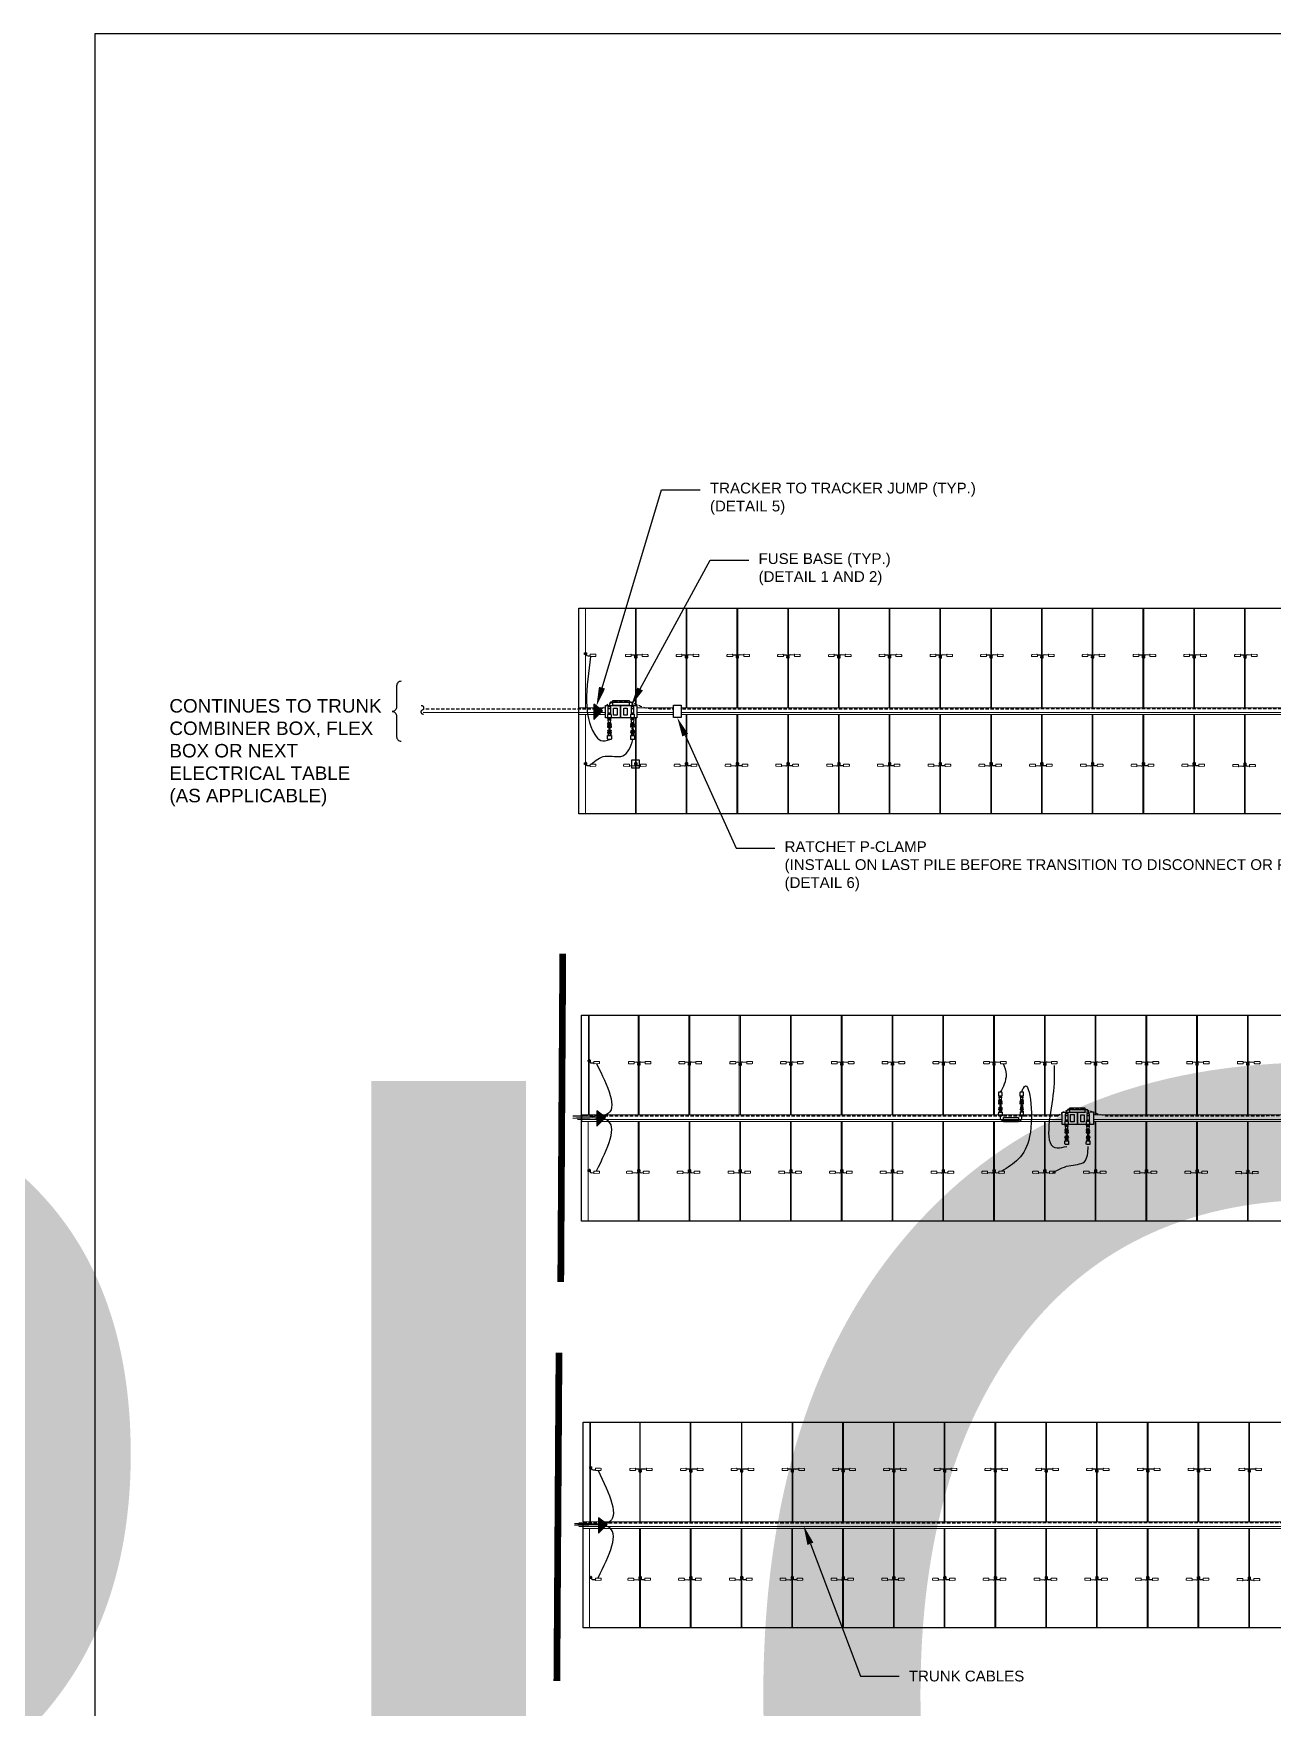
# Model space of a CAD drawing. Header units: feet. Extents: x -354 to 55127, y -297 to 4121.
# Drawn here: x 4.6 to 96.6, y 70.6 to 194.9 of the extents above; entities that cross this region are included whole.
import ezdxf
from ezdxf import colors
from ezdxf.entities.mleader import LeaderData, LeaderLine
from ezdxf.enums import TextEntityAlignment as Align
from ezdxf.math import Vec2, Vec3

# ---------------------------------------------------------------- set-up
doc = ezdxf.new("R2018")
doc.units = ezdxf.units.FT
doc.header["$MEASUREMENT"] = 0
doc.set_wipeout_variables(frame=1)
for name, pattern in [('ACAD-x100644055pbs01-civil$0${ Chain Double-Dash }', [0]), ('HIDDEN', [0.375, 0.25, -0.125]), ('PHANTOM', [2.5, 1.25, -0.25, 0.25, -0.25, 0.25, -0.25])]:
    doc.linetypes.add(name, pattern=pattern)
for name, color, linetype in [('@2x40.5 Tracker LR5', 5, 'Continuous'), ('E-CABL-HARN', 6, 'HIDDEN'), ('E-CABL-HARN-NEG', 3, 'Continuous'), ('E-EQPM-HRDW', 16, 'Continuous'), ('E-HARN-COMP', 8, 'Continuous'), ('E-TRNK-CABL-NEG', 6, 'HIDDEN'), ('E-TRUNK-CABLE-POS', 6, 'HIDDEN'), ('G-ANNO-TEXT', 1, 'Continuous'), ('G-MATC-LINE', 6, 'PHANTOM'), ('G-TEXT', 7, 'Continuous'), ('PDF_Ediciones', 1, 'Continuous'), ('XREF', 7, 'Continuous')]:
    doc.layers.add(name, color=color, linetype=linetype)
doc.layers.add('E-MODULE', color=253, linetype='Continuous', lineweight=0)
doc.layers.add('E-TRACER-EQMPT', color=252, linetype='Continuous', lineweight=0)
doc.styles.add('NEI-A', font='arial.ttf')
doc.styles.get("Standard").update_dxf_attribs({"font": 'arial.ttf'})

# ---------------------------------------------------------------- blocks, each defined once
blk = doc.blocks.new('CLIP')
blk.add_lwpolyline([(-0.09, 0.1), (0.05, 0.1), (0.05, -0.02), (-0.09, -0.02)], close=True)
at = {"layer": 'PDF_Ediciones', "lineweight": 0}
for points in [[(-0.9, -0.15, -0.414213), (-0.93, -0.12), (-0.93, -0.04, -0.414213), (-0.89, 0), (-0.53, 0, -0.414213), (-0.5, -0.04), (-0.5, -0.12, -0.414213), (-0.53, -0.17), (-0.9, -0.15)], [(0.71, -0.15, 0.414213), (0.75, -0.12), (0.75, -0.04, 0.414213), (0.72, 0), (0.35, 0, 0.414213), (0.32, -0.04), (0.32, -0.12, 0.414213), (0.35, -0.17), (0.71, -0.15)]]:
    blk.add_lwpolyline(points, format="xyb", dxfattribs=at)
at = {"layer": 'XREF', "flags": 128}
blk.add_lwpolyline([(-0.51, -0.1), (-0.18, -0.12, 0.486695), (-0.07, -0.03), (-0.07, 0.11, -0.78238), (0.02, 0.12), (0.02, -0.03, 0.37874), (0.16, -0.11), (0.33, -0.1)], format="xyb", dxfattribs=at)
blk = doc.blocks.new('Injected piece wire support')
h = blk.add_hatch(color=256)
h.dxf.hatch_style = 1
h.paths.add_polyline_path([(0, 0.57), (0, -0.57), (0.64, 0.07)])
at = {"layer": 'E-EQPM-HRDW', "flags": 128}
blk.add_lwpolyline([(0.64, 0.07), (0, 0.57), (0, -0.57)], close=True, dxfattribs=at)
blk = doc.blocks.new('end break')
at = {"color": 0}
for centre, major_axis in [((0.016, 0.06), (-0.0162, -0.0604)), ((-0.016, -0.06), (0.0162, 0.0604))]:
    blk.add_ellipse(centre, major_axis=major_axis, ratio=0.75, start_param=3.141593, end_param=6.283185, dxfattribs=at)
blk = doc.blocks.new('A$C2C7A52CE')
at = {"layer": 'E-HARN-COMP'}
for p, q in [((-0.496, 0.086, 0.079), (-0.494, 0.085, 0.079)), ((-0.496, -0.086, 0.079), (-0.494, -0.085, 0.079))]:
    blk.add_line(p, q, dxfattribs=at)
for points, elevation in [([(-0.634, -0.1), (-0.636, -0.098), (-0.636, 0.098), (-0.634, 0.1), (-0.576, 0.1), (-0.573, 0.097), (-0.573, -0.097), (-0.576, -0.1), (-0.634, -0.1)], -0.033), ([(-0.634, 0.031), (-0.629, 0.031), (-0.629, 0.022), (-0.598, 0.022)], 0.079), ([(-0.573, 0.062), (-0.571, 0.06), (-0.515, 0.06), (-0.512, 0.062)], 0.015), ([(-0.509, -0.1), (-0.512, -0.097), (-0.512, 0.097), (-0.509, 0.1), (-0.496, 0.1), (-0.496, -0.1), (-0.509, -0.1)], -0.033), ([(-0.493, 0.097), (-0.493, 0.093), (-0.491, 0.089), (-0.389, 0.062), (-0.284, 0.075), (-0.281, 0.078), (-0.27, 0.078), (-0.27, -0.078), (-0.281, -0.078), (-0.284, -0.075), (-0.389, -0.062), (-0.491, -0.089), (-0.493, -0.097), (-0.493, 0.097)], -0.033), ([(-0.27, -0.078), (-0.267, -0.075), (-0.267, 0.075), (-0.27, 0.078)], -0.033), ([(-0.267, 0.069), (-0.263, 0.065), (-0.246, 0.065), (-0.246, 0.072), (-0.237, 0.072), (-0.237, 0.065), (-0.222, 0.065), (-0.218, 0.072), (-0.216, 0.072), (-0.212, 0.065), (-0.209, 0.065), (-0.204, 0.072), (-0.203, 0.072)], 0.079), ([(-0.003, -0.087), (-0.006, -0.091), (-0.033, -0.1), (-0.141, -0.1), (-0.198, -0.098), (-0.203, -0.095), (-0.203, 0.094), (-0.198, 0.098), (-0.141, 0.1), (-0.034, 0.1), (-0.006, 0.09), (-0.003, 0.087), (0, 0.059), (0, 0.002), (-0.002, -0.07), (-0.003, -0.087)], -0.024), ([(-0.634, -0.031), (-0.629, -0.031), (-0.629, -0.022), (-0.598, -0.022)], 0.079), ([(-0.573, -0.063), (-0.571, -0.06), (-0.515, -0.06), (-0.512, -0.063)], 0.015), ([(-0.267, -0.069), (-0.263, -0.065), (-0.246, -0.065), (-0.246, -0.072), (-0.237, -0.072), (-0.237, -0.065), (-0.229, -0.065), (-0.225, -0.073), (-0.223, -0.073), (-0.218, -0.065), (-0.215, -0.065), (-0.211, -0.073), (-0.209, -0.073), (-0.205, -0.065), (-0.203, -0.065)], -0.039)]:
    blk.add_lwpolyline(points, dxfattribs=dict(at, elevation=elevation))
for points in [[(-0.59, 0.018), (-0.426, 0.018)], [(-0.426, 0.018), (-0.426, -0.018)], [(-0.59, -0.018), (-0.426, -0.018)]]:
    blk.add_lwpolyline(points, dxfattribs=at)
blk = doc.blocks.new('A$C084F4888')
at = {"layer": 'E-HARN-COMP'}
for p, q in [((0.523, 0.021, 0.006), (0.415, 0.021, 0.006)), ((0.54, 0.017, 0.006), (0.568, 0.017, 0.006)), ((0.523, -0.021, 0.006), (0.415, -0.021, 0.006)), ((0.54, -0.017, 0.006), (0.568, -0.017, 0.006))]:
    blk.add_line(p, q, dxfattribs=at)
for points, elevation in [([(0.196, -0.096), (0.2, -0.092), (0.2, 0.092), (0.196, 0.097), (0.034, 0.098), (0.006, 0.089), (0.003, 0.086), (0.001, 0.071), (0, 0.031), (0, -0.01), (0.001, -0.072), (0.003, -0.086), (0.033, -0.098), (0.196, -0.096)], -0.011), ([(0.2, 0.068), (0.202, 0.064), (0.203, 0.062), (0.203, 0.056), (0.204, 0.056), (0.205, 0.062), (0.205, 0.064), (0.209, 0.072), (0.212, 0.072), (0.216, 0.064), (0.217, 0.056), (0.22, 0.056)], 0.053), ([(0.275, 0.077), (0.275, -0.077), (0.277, -0.074), (0.277, -0.063), (0.282, -0.059), (0.294, -0.059), (0.314, -0.052), (0.322, -0.052), (0.326, -0.054), (0.351, -0.097), (0.353, -0.098), (0.353, 0.098), (0.35, 0.096), (0.326, 0.054), (0.322, 0.052), (0.314, 0.052), (0.294, 0.059), (0.282, 0.059), (0.277, 0.063), (0.277, 0.074), (0.275, 0.077)], 0), ([(0.353, 0.086), (0.366, 0.086)], 0.004), ([(0.466, 0.063), (0.466, 0.065), (0.457, 0.073), (0.45, 0.076), (0.431, 0.076), (0.433, 0.07), (0.373, 0.07), (0.369, 0.075), (0.369, 0.096), (0.366, 0.098), (0.366, -0.098), (0.369, -0.096), (0.369, -0.075), (0.373, -0.07), (0.433, -0.07), (0.431, -0.076), (0.45, -0.076), (0.457, -0.073), (0.466, -0.065), (0.466, -0.063), (0.464, -0.062), (0.373, -0.059), (0.369, -0.055), (0.369, -0.044), (0.371, -0.042), (0.371, 0.042), (0.369, 0.044), (0.369, 0.055), (0.373, 0.059)], 0.027), ([(0.373, 0.059), (0.464, 0.062), (0.466, 0.063)], 0.027), ([(0.2, -0.067), (0.203, -0.072), (0.205, -0.072), (0.209, -0.064), (0.212, -0.064), (0.216, -0.072), (0.218, -0.072), (0.223, -0.064), (0.223, -0.062)], 0.006), ([(0.353, -0.086), (0.366, -0.086)], 0.004)]:
    blk.add_lwpolyline(points, dxfattribs=dict(at, elevation=elevation))
for points in [[(0.266, 0.077), (0.264, 0.074), (0.264, 0.067), (0.259, 0.062), (0.252, 0.062), (0.252, 0.064), (0.227, 0.064), (0.227, 0.062), (0.226, 0.062), (0.222, 0.062), (0.22, 0.06), (0.22, 0.05), (0.221, 0.047), (0.223, 0.045), (0.226, 0.044), (0.26, 0.044), (0.263, 0.045), (0.264, 0.048), (0.264, 0.067)], [(0.371, 0.037), (0.38, 0.037)], [(0.38, -0.042), (0.38, 0.042), (0.381, 0.041), (0.381, -0.041), (0.38, -0.042)], [(0.382, 0.035), (0.385, 0.034), (0.385, -0.034), (0.382, -0.035), (0.382, 0.035), (0.381, 0.039)], [(0.385, 0.029), (0.392, 0.029)], [(0.397, 0.039), (0.396, 0.035), (0.392, 0.034), (0.392, -0.034), (0.396, -0.035), (0.396, 0.035)], [(0.398, 0.042), (0.397, 0.041), (0.397, -0.041), (0.398, -0.042), (0.398, 0.042)], [(0.398, 0.037), (0.403, 0.037)], [(0.403, 0.042), (0.406, 0.041), (0.41, 0.038), (0.41, 0.034), (0.414, 0.032), (0.573, 0.032), (0.574, 0.031), (0.575, 0.024), (0.575, -0.024), (0.575, -0.03), (0.573, -0.032), (0.414, -0.032), (0.41, -0.038), (0.406, -0.041), (0.405, -0.042), (0.403, -0.042), (0.403, 0.042)], [(0.537, 0.024), (0.538, 0.022), (0.538, -0.022), (0.537, -0.024), (0.537, 0.024)], [(0.575, 0.024), (0.57, 0.019), (0.57, -0.019), (0.575, -0.024)], [(0.266, -0.077), (0.264, -0.074), (0.264, -0.067), (0.259, -0.062), (0.252, -0.062), (0.252, -0.064), (0.227, -0.064), (0.227, -0.062), (0.226, -0.062), (0.222, -0.062), (0.22, -0.06), (0.22, -0.05), (0.221, -0.047), (0.223, -0.045), (0.226, -0.044), (0.26, -0.044), (0.263, -0.045), (0.264, -0.048), (0.264, -0.067)], [(0.371, -0.037), (0.38, -0.037)], [(0.381, -0.039), (0.382, -0.035)], [(0.385, -0.029), (0.392, -0.029)], [(0.396, -0.035), (0.397, -0.039)], [(0.398, -0.037), (0.403, -0.037)]]:
    blk.add_lwpolyline(points, dxfattribs=at)
at = {"layer": 'E-HARN-COMP', "elevation": 0.063}
blk.add_lwpolyline([(0.351, 0.024), (0.299, 0.024), (0.299, -0.024), (0.351, -0.024)], close=True, dxfattribs=at)
at = {"layer": 'E-HARN-COMP'}
blk.add_circle((0.318, 0, 0.052), 0.0136, dxfattribs=at)
blk = doc.blocks.new('drop')
at = {"layer": 'E-HARN-COMP'}
blk.add_line((-0.9, 0.35), (0.9, 0.35), dxfattribs=at)
for points in [[(-0.9, 0.41, 0.38464), (-1.28, 0.11), (-1.28, -0.18)], [(0.89, 0.41, -0.38464), (1.27, 0.11), (1.27, -0.18)]]:
    blk.add_lwpolyline(points, format="xyb", dxfattribs=at)
blk.add_lwpolyline([(-0.9, 0.54), (0.9, 0.54), (0.9, 0), (-0.9, 0)], close=True, dxfattribs=at)
blk = doc.blocks.new('Fuse Base')
blk.add_wipeout([(-1.12, 0.46), (1.21, 0.47), (1.21, -0.46), (-1.12, -0.46)])
at = {"layer": 'E-HARN-COMP'}
for points in [[(-1.12, 0.46), (0, 0.46), (0, -0.46), (-1.12, -0.46)], [(-0.52, 0.27), (-0.23, 0.27), (-0.23, -0.27), (-0.52, -0.27)], [(0, 0.46), (1.21, 0.47), (1.21, -0.46), (0, -0.46)], [(0.25, 0.26), (0.51, 0.26), (0.51, -0.26), (0.25, -0.26)]]:
    blk.add_lwpolyline(points, close=True, dxfattribs=at)
blk = doc.blocks.new('E-100-18')
for points in [[(-0.0625, -0.15625), (0.0625, -0.15625), (0.0625, 0.15625), (-0.0625, 0.15625), (-0.0625, -0.15625)], [(-0.0625, 0.09375), (0.0625, 0.09375)], [(-0.0625, -0.09375), (0.0625, -0.09375)]]:
    blk.add_lwpolyline(points)
blk = doc.blocks.new('RACHET CLAMP')
blk.add_wipeout([(-0.29, 0.92), (0.29, 0.92), (0.29, 0), (-0.29, 0)])
at = {"layer": 'E-HARN-COMP'}
blk.add_lwpolyline([(-0.29, 0.92), (0.29, 0.92), (0.29, 0), (-0.29, 0)], close=True, dxfattribs=at)
blk = doc.blocks.new('sub-title')
at = {"color": 153, "lineweight": 30, "flags": 106}
blk.add_attdef('SUB_TITLE', text='', height=0.1875, dxfattribs=at).set_placement((0, 0.1875), align=Align.MIDDLE_CENTER)
blk = doc.blocks.new('*U45')
at = {"layer": 'Defpoints'}
blk.add_lwpolyline([(0, 23.011), (32.409, 23.011), (32.409, 0), (0, 0)], close=True, dxfattribs=at)

msp = doc.modelspace()

# ---------------------------------------------------------------- linework, layer by layer
for points in [[(45.5, 148.92), (45.64, 148.92), (45.64, 148.8), (45.5, 148.8)], [(45.5, 148.92), (45.64, 148.92), (45.64, 148.8), (45.5, 148.8)], [(45.5, 140.76), (45.64, 140.76), (45.64, 140.64), (45.5, 140.64)], [(45.5, 140.76), (45.64, 140.76), (45.64, 140.64), (45.5, 140.64)], [(45.77, 118.68), (45.91, 118.68), (45.91, 118.56), (45.77, 118.56)], [(45.77, 118.68), (45.91, 118.68), (45.91, 118.56), (45.77, 118.56)], [(45.77, 110.52), (45.91, 110.52), (45.91, 110.4), (45.77, 110.4)], [(45.77, 110.52), (45.91, 110.52), (45.91, 110.4), (45.77, 110.4)], [(45.89, 88.45), (46.02, 88.45), (46.02, 88.33), (45.89, 88.33)], [(45.89, 88.45), (46.02, 88.45), (46.02, 88.33), (45.89, 88.33)], [(45.89, 80.29), (46.02, 80.29), (46.02, 80.17), (45.89, 80.17)], [(45.89, 80.29), (46.02, 80.29), (46.02, 80.17), (45.89, 80.17)]]:
    msp.add_lwpolyline(points, close=True)
at = {"layer": '@2x40.5 Tracker LR5'}
for points in [[(217.29, 152.26), (217.29, 136.96), (45.06, 136.96), (45.06, 152.26)], [(217.5, 122.02), (217.5, 106.72), (45.27, 106.72), (45.27, 122.02)], [(217.62, 91.78), (217.62, 76.49), (45.39, 76.49), (45.39, 91.78)]]:
    msp.add_lwpolyline(points, close=True, dxfattribs=at)
at = {"layer": 'E-CABL-HARN-NEG'}
for points in [[(45.95, 148.65), (45.65, 145.29, 0.07), (46.26, 142.87, 0.11), (46.71, 142.41, 0.15), (47.37, 142.5, -0.04)], [(46.39, 118.42), (47.12, 114.63), (45.7, 114.5), (44.63, 114.52)], [(46.39, 110.44), (47.12, 114.24), (45.7, 114.37), (44.63, 114.35)], [(46.51, 88.19), (47.22, 84.31), (45.8, 84.22), (44.74, 84.22)], [(46.51, 80.21), (47.24, 84.01), (45.82, 84.14), (44.75, 84.11)]]:
    msp.add_spline(points, degree=3, dxfattribs=at)
for points, end_tangent in [([(45.99, 140.66), (47.03, 141.25, 0.11), (48.33, 141.27, 0.11), (49.09, 142.49, -0.09)], (0.009936, 0.999951)), ([(76.59, 118.42), (76.8, 117.61), (76.66, 116.9, 0.01), (76.37, 116.3, -0.04)], (0.55098, -0.834518)), ([(80.37, 118.27), (80.28, 116.04, -0.01), (80.6, 112.15, -0.03), (81.3, 112.27, -0.04)], (0.15531, 0.987866)), ([(77.96, 116.3, -0.01), (78.08, 116.6, 0.05), (78.55, 113, 0.06), (76.46, 110.42)], (-0.057691, -0.998335)), ([(80.24, 110.28), (81.46, 110.83, -0.03), (82.61, 111.13, -0.07), (82.9, 112.27, -0.08)], (-0.031277, 0.999511))]:
    msp.add_spline(points, degree=3, dxfattribs=dict(at, end_tangent=end_tangent))
at = {"layer": 'E-MODULE'}
for points in [[(45.56, 152.26), (45.56, 144.85), (49.27, 144.85), (49.27, 152.26), (45.56, 152.26)], [(45.57, 152.26), (45.57, 144.85), (64.35, 144.85), (64.35, 152.26), (45.57, 152.26)], [(49.33, 152.26), (49.33, 144.85), (53.04, 144.85), (53.04, 152.26), (49.33, 152.26)], [(53.1, 152.26), (53.1, 144.85), (56.81, 144.85), (56.81, 152.26), (53.1, 152.26)], [(56.87, 152.26), (56.87, 144.85), (60.58, 144.85), (60.58, 152.26), (56.87, 152.26)], [(60.64, 152.26), (60.64, 144.85), (64.35, 144.85), (64.35, 152.26), (60.64, 152.26)], [(64.41, 152.26), (64.41, 144.85), (68.12, 144.85), (68.12, 152.26), (64.41, 152.26)], [(68.17, 152.26), (68.17, 144.85), (71.89, 144.85), (71.89, 152.26), (68.17, 152.26)], [(71.94, 152.26), (71.94, 144.85), (75.66, 144.85), (75.66, 152.26), (71.94, 152.26)], [(75.71, 152.26), (75.71, 144.85), (79.42, 144.85), (79.42, 152.26), (75.71, 152.26)], [(79.48, 152.26), (79.48, 144.85), (83.19, 144.85), (83.19, 152.26), (79.48, 152.26)], [(83.25, 152.26), (83.25, 144.85), (86.96, 144.85), (86.96, 152.26), (83.25, 152.26)], [(87.02, 152.26), (87.02, 144.85), (90.73, 144.85), (90.73, 152.26), (87.02, 152.26)], [(90.79, 152.26), (90.79, 144.85), (94.5, 144.85), (94.5, 152.26), (90.79, 152.26)], [(94.56, 152.26), (94.56, 144.85), (98.27, 144.85), (98.27, 152.26), (94.56, 152.26)], [(45.56, 144.36), (45.56, 136.96), (49.27, 136.96), (49.27, 144.36), (45.56, 144.36)], [(49.33, 144.36), (49.33, 136.96), (53.04, 136.96), (53.04, 144.36), (49.33, 144.36)], [(53.1, 144.36), (53.1, 136.96), (56.81, 136.96), (56.81, 144.36), (53.1, 144.36)], [(56.87, 144.36), (56.87, 136.96), (60.58, 136.96), (60.58, 144.36), (56.87, 144.36)], [(60.64, 144.36), (60.64, 136.96), (64.35, 136.96), (64.35, 144.36), (60.64, 144.36)], [(64.41, 144.36), (64.41, 136.96), (68.12, 136.96), (68.12, 144.36), (64.41, 144.36)], [(68.17, 144.36), (68.17, 136.96), (71.89, 136.96), (71.89, 144.36), (68.17, 144.36)], [(71.94, 144.36), (71.94, 136.96), (75.66, 136.96), (75.66, 144.36), (71.94, 144.36)], [(75.71, 144.36), (75.71, 136.96), (79.42, 136.96), (79.42, 144.36), (75.71, 144.36)], [(79.48, 144.36), (79.48, 136.96), (83.19, 136.96), (83.19, 144.36), (79.48, 144.36)], [(83.25, 144.36), (83.25, 136.96), (86.96, 136.96), (86.96, 144.36), (83.25, 144.36)], [(87.02, 144.36), (87.02, 136.96), (90.73, 136.96), (90.73, 144.36), (87.02, 144.36)], [(90.79, 144.36), (90.79, 136.96), (94.5, 136.96), (94.5, 144.36), (90.79, 144.36)], [(94.56, 144.36), (94.56, 136.96), (98.27, 136.96), (98.27, 144.36), (94.56, 144.36)], [(45.79, 122.02), (45.79, 114.61), (64.56, 114.61), (64.56, 122.02), (45.79, 122.02)], [(45.83, 122.02), (45.83, 114.61), (49.48, 114.61), (49.48, 122.02), (45.83, 122.02)], [(49.55, 122.02), (49.55, 114.61), (53.25, 114.61), (53.25, 122.02), (49.54, 122.02)], [(53.31, 122.02), (53.31, 114.61), (56.98, 114.61), (56.98, 122.02), (53.31, 122.02)], [(57.08, 122.02), (57.08, 114.61), (60.79, 114.61), (60.79, 122.02), (57.08, 122.02)], [(60.85, 122.02), (60.85, 114.61), (64.56, 114.61), (64.56, 122.02), (60.85, 122.02)], [(64.62, 122.02), (64.62, 114.61), (68.33, 114.61), (68.33, 122.02), (64.62, 122.02)], [(68.39, 122.02), (68.39, 114.61), (72.1, 114.61), (72.1, 122.02), (68.39, 122.02)], [(72.16, 122.02), (72.16, 114.61), (75.87, 114.61), (75.87, 122.02), (72.16, 122.02)], [(75.93, 122.02), (75.93, 114.61), (79.64, 114.61), (79.64, 122.02), (75.93, 122.02)], [(79.7, 122.02), (79.7, 114.61), (83.41, 114.61), (83.41, 122.02), (79.7, 122.02)], [(83.47, 122.02), (83.47, 114.61), (87.18, 114.61), (87.18, 122.02), (83.47, 122.02)], [(87.24, 122.02), (87.24, 114.61), (90.95, 114.61), (90.95, 122.02), (87.24, 122.02)], [(91.01, 122.02), (91.01, 114.61), (94.72, 114.61), (94.72, 122.02), (91.01, 122.02)], [(94.78, 122.02), (94.78, 114.61), (98.49, 114.61), (98.49, 122.02), (94.78, 122.02)], [(45.77, 114.12), (45.77, 106.72), (49.49, 106.72), (49.49, 114.12), (45.77, 114.12)], [(49.54, 114.12), (49.54, 106.72), (53.26, 106.72), (53.26, 114.12), (49.54, 114.12)], [(53.31, 114.12), (53.31, 106.72), (57.02, 106.72), (57.02, 114.12), (53.31, 114.12)], [(57.08, 114.12), (57.08, 106.72), (60.79, 106.72), (60.79, 114.12), (57.08, 114.12)], [(60.85, 114.12), (60.85, 106.72), (64.56, 106.72), (64.56, 114.12), (60.85, 114.12)], [(64.62, 114.12), (64.62, 106.72), (68.33, 106.72), (68.33, 114.12), (64.62, 114.12)], [(68.39, 114.12), (68.39, 106.72), (72.1, 106.72), (72.1, 114.12), (68.39, 114.12)], [(72.16, 114.12), (72.16, 106.72), (75.87, 106.72), (75.87, 114.12), (72.16, 114.12)], [(75.93, 114.12), (75.93, 106.72), (79.64, 106.72), (79.64, 114.12), (75.93, 114.12)], [(79.7, 114.12), (79.7, 106.72), (83.41, 106.72), (83.41, 114.12), (79.7, 114.12)], [(83.47, 114.12), (83.47, 106.72), (87.18, 106.72), (87.18, 114.12), (83.47, 114.12)], [(87.24, 114.12), (87.24, 106.72), (90.95, 106.72), (90.95, 114.12), (87.24, 114.12)], [(91.01, 114.12), (91.01, 106.72), (94.72, 106.72), (94.72, 114.12), (91.01, 114.12)], [(94.78, 114.12), (94.78, 106.72), (98.49, 106.72), (98.49, 114.12), (94.78, 114.12)], [(45.88, 91.78), (45.88, 84.38), (64.66, 84.38), (64.66, 91.78), (45.88, 91.78)], [(45.93, 91.78), (45.93, 84.38), (49.59, 84.37), (49.59, 91.77), (45.93, 91.78)], [(49.63, 91.78), (49.63, 84.38), (53.35, 84.38), (53.35, 91.78), (49.7, 91.78)], [(53.39, 91.78), (53.39, 84.38), (57.15, 84.38), (57.15, 91.78), (53.47, 91.78)], [(57.18, 91.77), (57.18, 84.37), (60.91, 84.38), (60.91, 91.78), (57.2, 91.78)], [(60.97, 91.78), (60.97, 84.38), (64.68, 84.38), (64.68, 91.78), (60.97, 91.78)], [(64.72, 91.78), (64.72, 84.38), (68.43, 84.38), (68.43, 91.78), (64.72, 91.78)], [(68.49, 91.78), (68.49, 84.38), (72.2, 84.38), (72.2, 91.78), (68.49, 91.78)], [(72.26, 91.78), (72.26, 84.38), (75.97, 84.38), (75.97, 91.78), (72.26, 91.78)], [(76.03, 91.78), (76.03, 84.38), (79.74, 84.38), (79.74, 91.78), (76.03, 91.78)], [(79.8, 91.78), (79.8, 84.38), (83.51, 84.38), (83.51, 91.78), (79.8, 91.78)], [(83.57, 91.78), (83.57, 84.38), (87.28, 84.38), (87.28, 91.78), (83.57, 91.78)], [(87.34, 91.78), (87.34, 84.38), (91.05, 84.38), (91.05, 91.78), (87.34, 91.78)], [(91.11, 91.78), (91.11, 84.38), (94.82, 84.38), (94.82, 91.78), (91.11, 91.78)], [(94.88, 91.78), (94.88, 84.38), (98.59, 84.38), (98.59, 91.78), (94.88, 91.78)], [(45.87, 83.89), (45.87, 76.49), (49.58, 76.49), (49.58, 83.89), (45.87, 83.89)], [(49.64, 83.89), (49.64, 76.49), (53.35, 76.49), (53.35, 83.89), (49.64, 83.89)], [(53.41, 83.89), (53.41, 76.49), (57.12, 76.49), (57.12, 83.89), (53.41, 83.89)], [(57.18, 83.89), (57.18, 76.49), (60.89, 76.49), (60.89, 83.89), (57.18, 83.89)], [(60.95, 83.89), (60.95, 76.49), (64.66, 76.49), (64.66, 83.89), (60.95, 83.89)], [(64.72, 83.89), (64.72, 76.49), (68.43, 76.49), (68.43, 83.89), (64.72, 83.89)], [(68.49, 83.89), (68.49, 76.49), (72.2, 76.49), (72.2, 83.89), (68.49, 83.89)], [(72.26, 83.89), (72.26, 76.49), (75.97, 76.49), (75.97, 83.89), (72.26, 83.89)], [(76.03, 83.89), (76.03, 76.49), (79.74, 76.49), (79.74, 83.89), (76.03, 83.89)], [(79.8, 83.89), (79.8, 76.49), (83.51, 76.49), (83.51, 83.89), (79.8, 83.89)], [(83.57, 83.89), (83.57, 76.49), (87.28, 76.49), (87.28, 83.89), (83.57, 83.89)], [(87.34, 83.89), (87.34, 76.49), (91.05, 76.49), (91.05, 83.89), (87.34, 83.89)], [(91.11, 83.89), (91.11, 76.49), (94.82, 76.49), (94.82, 83.89), (91.11, 83.89)], [(94.88, 83.89), (94.88, 76.49), (98.59, 76.49), (98.59, 83.89), (94.88, 83.89)]]:
    msp.add_lwpolyline(points, dxfattribs=at)
at = {"layer": 'E-TRACER-EQMPT'}
for points in [[(217.29, 144.85), (45.08, 144.85), (45.08, 144.36), (217.29, 144.36)], [(133.51, 114.61), (45.29, 114.61), (45.29, 114.12), (133.51, 114.12)], [(132.49, 84.38), (45.39, 84.38), (45.39, 83.89), (132.49, 83.89)]]:
    msp.add_lwpolyline(points, dxfattribs=at)
at = {"layer": 'E-TRNK-CABL-NEG', "linetype": 'ACAD-x100644055pbs01-civil$0${ Chain Double-Dash }'}
for p, q in [((217.29, 144.42), (33.52, 144.5, -0.1)), ((217.52, 114.18), (44.98, 114.26, -0.1)), ((217.61, 83.95), (45.08, 84.03, -0.1))]:
    msp.add_line(p, q, dxfattribs=at)
at = {"layer": 'E-TRUNK-CABLE-POS'}
for p, q in [((46.72, 144.75, -0.09), (33.52, 144.75, -0.1)), ((149.76, 144.78, -0.04), (51.31, 144.75, -0.09)), ((80.61, 114.52, -0.08), (44.98, 114.51, -0.1)), ((180.36, 114.55, -0.02), (85.1, 114.52, -0.08)), ((110.91, 84.3, -0.06), (45.08, 84.28, -0.1))]:
    msp.add_line(p, q, dxfattribs=at)
at = {"layer": 'G-MATC-LINE', "const_width": 0.5}
for points in [[(43.73, 102.19), (43.88, 126.58)], [(43.44, 72.55), (43.6, 96.94)]]:
    msp.add_lwpolyline(points, dxfattribs=at)
at = {"layer": 'G-TEXT', "elevation": 0.09, "flags": 128}
msp.add_lwpolyline([(31.88, 146.82), (31.88, 146.82, 0.414214), (31.54, 146.48), (31.54, 144.91, -0.414214), (31.2, 144.57), (31.2, 144.57), (31.2, 144.57, -0.414214), (31.54, 144.23), (31.54, 142.7, 0.414214), (31.88, 142.36), (31.88, 142.36)], format="xyb", dxfattribs=at)
at = {"layer": 'PDF_Ediciones', "lineweight": 0}
for points in [[(46.3, 148.67, 0.414213), (46.34, 148.7), (46.34, 148.78, 0.414213), (46.31, 148.82), (45.95, 148.82, 0.414213), (45.91, 148.78), (45.91, 148.7, 0.414213), (45.95, 148.65), (46.3, 148.67)], [(46.3, 148.67, 0.414213), (46.34, 148.7), (46.34, 148.78, 0.414213), (46.31, 148.82), (45.95, 148.82, 0.414213), (45.91, 148.78), (45.91, 148.7, 0.414213), (45.95, 148.65), (46.3, 148.67)], [(46.3, 140.51, 0.414213), (46.34, 140.54), (46.34, 140.62, 0.414213), (46.31, 140.66), (45.95, 140.66, 0.414213), (45.91, 140.62), (45.91, 140.54, 0.414213), (45.95, 140.49), (46.3, 140.51)], [(46.3, 140.51, 0.414213), (46.34, 140.54), (46.34, 140.62, 0.414213), (46.31, 140.66), (45.95, 140.66, 0.414213), (45.91, 140.62), (45.91, 140.54, 0.414213), (45.95, 140.49), (46.3, 140.51)], [(46.57, 118.43, 0.414213), (46.61, 118.46), (46.61, 118.54, 0.414213), (46.57, 118.58), (46.21, 118.58, 0.414213), (46.18, 118.54), (46.18, 118.46, 0.414213), (46.21, 118.41), (46.57, 118.43)], [(46.57, 118.43, 0.414213), (46.61, 118.46), (46.61, 118.54, 0.414213), (46.57, 118.58), (46.21, 118.58, 0.414213), (46.18, 118.54), (46.18, 118.46, 0.414213), (46.21, 118.41), (46.57, 118.43)], [(46.57, 110.27, 0.414213), (46.61, 110.3), (46.61, 110.38, 0.414213), (46.57, 110.42), (46.21, 110.42, 0.414213), (46.18, 110.38), (46.18, 110.3, 0.414213), (46.21, 110.25), (46.57, 110.27)], [(46.57, 110.27, 0.414213), (46.61, 110.3), (46.61, 110.38, 0.414213), (46.57, 110.42), (46.21, 110.42, 0.414213), (46.18, 110.38), (46.18, 110.3, 0.414213), (46.21, 110.25), (46.57, 110.27)], [(46.68, 88.2, 0.414213), (46.73, 88.23), (46.73, 88.31, 0.414213), (46.69, 88.35), (46.33, 88.35, 0.414213), (46.3, 88.31), (46.3, 88.23, 0.414213), (46.33, 88.18), (46.68, 88.2)], [(46.68, 88.2, 0.414213), (46.73, 88.23), (46.73, 88.31, 0.414213), (46.69, 88.35), (46.33, 88.35, 0.414213), (46.3, 88.31), (46.3, 88.23, 0.414213), (46.33, 88.18), (46.68, 88.2)], [(46.68, 80.04, 0.414213), (46.73, 80.07), (46.73, 80.15, 0.414213), (46.69, 80.19), (46.33, 80.19, 0.414213), (46.3, 80.15), (46.3, 80.07, 0.414213), (46.33, 80.02), (46.68, 80.04)], [(46.68, 80.04, 0.414213), (46.73, 80.07), (46.73, 80.15, 0.414213), (46.69, 80.19), (46.33, 80.19, 0.414213), (46.3, 80.15), (46.3, 80.07, 0.414213), (46.33, 80.02), (46.68, 80.04)]]:
    msp.add_lwpolyline(points, format="xyb", dxfattribs=at)
at = {"layer": 'XREF', "flags": 128}
for points in [[(45.57, 148.97, -0.347123), (45.61, 148.94), (45.61, 148.79, 0.37874), (45.76, 148.71), (45.92, 148.72)], [(45.57, 148.97, -0.347123), (45.61, 148.94), (45.61, 148.79, 0.37874), (45.76, 148.71), (45.92, 148.72)], [(45.57, 140.81, -0.347123), (45.61, 140.78), (45.61, 140.63, 0.37874), (45.76, 140.55), (45.91, 140.56)], [(45.57, 140.81, -0.347123), (45.61, 140.78), (45.61, 140.63, 0.37874), (45.76, 140.55), (45.91, 140.56)], [(45.83, 118.73, -0.347123), (45.88, 118.7), (45.88, 118.55, 0.37874), (46.02, 118.47), (46.19, 118.48)], [(45.83, 118.73, -0.347123), (45.88, 118.7), (45.88, 118.55, 0.37874), (46.02, 118.47), (46.19, 118.48)], [(45.83, 110.57, -0.347123), (45.88, 110.54), (45.88, 110.39, 0.37874), (46.02, 110.31), (46.18, 110.32)], [(45.83, 110.57, -0.347123), (45.88, 110.54), (45.88, 110.39, 0.37874), (46.02, 110.31), (46.18, 110.32)], [(45.95, 88.5, -0.347123), (45.99, 88.47), (45.99, 88.32, 0.37874), (46.14, 88.24), (46.31, 88.25)], [(45.95, 88.5, -0.347123), (45.99, 88.47), (45.99, 88.32, 0.37874), (46.14, 88.24), (46.31, 88.25)], [(45.95, 80.34, -0.347123), (45.99, 80.31), (45.99, 80.16, 0.37874), (46.14, 80.08), (46.3, 80.09)], [(45.95, 80.34, -0.347123), (45.99, 80.31), (45.99, 80.16, 0.37874), (46.14, 80.08), (46.3, 80.09)]]:
    msp.add_lwpolyline(points, format="xyb", dxfattribs=at)
at = {"layer": 'XREF'}
msp.add_lwpolyline([(49.02, 140.97), (49.56, 140.97), (49.56, 140.36), (49.02, 140.36)], close=True, dxfattribs=at)

# ---------------------------------------------------------------- block references
at = {"layer": 'E-CABL-HARN', "color": 4, "linetype": 'Continuous', "xscale": -2.742658024916359, "yscale": 2.742658024916359, "zscale": 2.742658024916359}
msp.add_blockref('end break', (33.46, 144.69, 0.09), dxfattribs=at)
at = {"layer": 'E-CABL-HARN-NEG', "xscale": 0.625, "yscale": 0.625, "zscale": 0.625, "rotation": 180}
msp.add_blockref('drop', (77.17, 114.42), dxfattribs=at)
at = {"layer": 'E-HARN-COMP'}
for name, p, xscale, yscale, zscale, rotation in [('A$C084F4888', (47.35, 142.5, -0.03), -1.481035343229667, 1.481035343229667, 1.481035343229667, 270), ('A$C084F4888', (49.07, 142.49, -0.07), -1.481035343229667, 1.481035343229667, 1.481035343229667, 270), ('A$C2C7A52CE', (76.37, 116.3, -0.01), -1.371329021508951, 1.371329021508951, 1.371329021508951, 270), ('A$C2C7A52CE', (77.96, 116.3, -0.01), -1.371329021508951, 1.371329021508951, 1.371329021508951, 270), ('A$C084F4888', (76.38, 114.53), -1.371329021508951, 1.371329021508951, 1.371329021508951, 270), ('A$C084F4888', (77.97, 114.53), 1.371329021508951, 1.371329021508951, 1.371329021508951, 89.99999999999999), ('A$C084F4888', (81.3, 112.41, -0.03), -1.371329021508951, 1.371329021508951, 1.371329021508951, 270), ('A$C084F4888', (82.89, 112.41, -0.07), -1.371329021508951, 1.371329021508951, 1.371329021508951, 270)]:
    msp.add_blockref(name, p, dxfattribs=dict(at, xscale=xscale, yscale=yscale, zscale=zscale, rotation=rotation))
at = {"layer": 'XREF', "rotation": 180}
for p in [(49.28, 148.65), (53.05, 148.65), (56.82, 148.65), (60.58, 148.65), (64.36, 148.65), (68.12, 148.65), (71.9, 148.65), (75.66, 148.65), (79.44, 148.65), (83.2, 148.65), (86.98, 148.65), (90.74, 148.65), (94.52, 148.65), (49.5, 118.41), (53.26, 118.41), (57.04, 118.41), (60.8, 118.41), (64.58, 118.41), (68.34, 118.41), (72.12, 118.41), (75.88, 118.41), (79.66, 118.41), (83.42, 118.41), (87.2, 118.41), (90.96, 118.41), (94.73, 118.41), (49.6, 88.18), (53.37, 88.18), (57.14, 88.18), (60.91, 88.18), (64.68, 88.18), (68.45, 88.18), (72.22, 88.18), (75.98, 88.18), (79.76, 88.18), (83.52, 88.18), (87.3, 88.18), (91.06, 88.18), (94.84, 88.18)]:
    msp.add_blockref('CLIP', p, dxfattribs=at)
at = {"layer": 'XREF'}
for name, p in [('Injected piece wire support', (46.18, 144.55)), ('CLIP', (49.33, 140.66)), ('CLIP', (53.09, 140.66)), ('CLIP', (56.87, 140.66)), ('CLIP', (60.63, 140.66)), ('CLIP', (64.41, 140.66)), ('CLIP', (68.17, 140.66)), ('CLIP', (71.94, 140.66)), ('CLIP', (75.71, 140.66)), ('CLIP', (79.48, 140.66)), ('CLIP', (83.25, 140.66)), ('CLIP', (87.02, 140.66)), ('CLIP', (90.79, 140.66)), ('CLIP', (94.56, 140.63)), ('Injected piece wire support', (46.42, 114.33)), ('CLIP', (49.54, 110.42)), ('CLIP', (53.31, 110.42)), ('CLIP', (57.08, 110.42)), ('CLIP', (60.85, 110.42)), ('CLIP', (64.62, 110.42)), ('CLIP', (68.39, 110.42)), ('CLIP', (72.16, 110.42)), ('CLIP', (75.93, 110.42)), ('CLIP', (79.7, 110.42)), ('CLIP', (83.47, 110.42)), ('CLIP', (87.24, 110.42)), ('CLIP', (91.01, 110.42)), ('CLIP', (94.78, 110.39)), ('Injected piece wire support', (46.53, 84.1)), ('CLIP', (49.65, 80.19)), ('CLIP', (53.41, 80.19)), ('CLIP', (57.19, 80.19)), ('CLIP', (60.95, 80.19)), ('CLIP', (64.73, 80.19)), ('CLIP', (68.49, 80.19)), ('CLIP', (72.27, 80.19)), ('CLIP', (76.03, 80.19)), ('CLIP', (79.81, 80.19)), ('CLIP', (83.57, 80.19)), ('CLIP', (87.34, 80.19)), ('CLIP', (91.11, 80.19)), ('CLIP', (94.88, 80.16))]:
    msp.add_blockref(name, p, dxfattribs=at)

# ---------------------------------------------------------------- texts
at = {"layer": 'G-ANNO-TEXT', "insert": (14.67, 141.51, 0.09), "char_height": 1, "width": 17.856, "attachment_point": 4, "style": 'NEI-A'}
msp.add_mtext('CONTINUES TO TRUNK COMBINER BOX, FLEX BOX OR NEXT ELECTRICAL TABLE \\P(AS APPLICABLE)', dxfattribs=at)

# ---------------------------------------------------------------- leaders
at = {"layer": 'G-ANNO-TEXT'}
ml = msp.add_multileader_mtext('Standard', dxfattribs=at)
ml.set_content('TRACKER TO TRACKER JUMP (TYP.)\\P(DETAIL 5)', color=256, style='NEI-A')
ml.set_leader_properties()
ml.build(insert=Vec2(0, 0))
ml.multileader.update_dxf_attribs({"dogleg_length": 0.36, "arrow_head_size": 1.44, "scale": 8})
ctx = ml.context
ctx.base_point, ctx.scale, ctx.char_height, ctx.arrow_head_size, ctx.landing_gap_size, ctx.plane_origin = Vec3(54.09, 161.05), 8, 0.8, 1.44, 0.72, Vec3(43.51, 145.53)
notes = []
notes.append((ctx, [(0, (1, 1, 0), (51.21, 161.05), (1, 0), 2.88, [(0, [(46.38, 144.96)], 0, [])])]))
ctx.mtext.insert, ctx.mtext.width, ctx.mtext.defined_height, ctx.mtext.flow_direction = Vec3(54.81, 161.57), 21.3912, 4.71, 5
ml = msp.add_multileader_mtext('Standard', dxfattribs=at)
ml.set_content('TRUNK CABLES', color=256, style='NEI-A')
ml.set_leader_properties()
ml.build(insert=Vec2(0, 0))
ml.multileader.update_dxf_attribs({"dogleg_length": 0.36, "arrow_head_size": 1.44, "scale": 8})
ctx = ml.context
ctx.base_point, ctx.scale, ctx.char_height, ctx.arrow_head_size, ctx.landing_gap_size, ctx.plane_origin = Vec3(68.86, 72.91), 8, 0.8, 1.44, 0.72, Vec3(58.89, 84.66)
notes.append((ctx, [(0, (1, 1, 0), (65.98, 72.91), (1, 0), 2.88, [(0, [(61.76, 84.09)], 0, [])])]))
ctx.mtext.insert, ctx.mtext.width, ctx.mtext.flow_direction = Vec3(69.58, 73.32), 13.2381, 5
for ctx, leaders in notes:
    for number, flags, end, landing, length, lines in leaders:
        leader = LeaderData()
        leader.index, (leader.has_last_leader_line, leader.has_dogleg_vector, leader.attachment_direction) = number, flags
        leader.last_leader_point, leader.dogleg_vector, leader.dogleg_length = Vec3(end), Vec3(landing), length
        for number, points, colour, breaks in lines:
            line = LeaderLine()
            line.index, line.vertices, line.color, line.breaks = number, Vec3.list(points), colors.encode_raw_color(colour), breaks
            leader.lines.append(line)
        ctx.leaders.append(leader)

# ---------------------------------------------------------------- next in the draw order: block references
at = {"layer": 'E-HARN-COMP'}
for p in [(48.16, 144.56), (82.09, 114.36)]:
    msp.add_blockref('Fuse Base', p, dxfattribs=at)

# ---------------------------------------------------------------- next in the draw order: linework, layer by layer
at = {"layer": 'E-TRUNK-CABLE-POS'}
for points in [[(46.72, 144.75), (46.99, 144.97), (47.6, 145.39), (48.98, 145.38), (50.09, 144.67), (50.99, 144.81), (51.31, 144.75)], [(80.6, 114.5), (80.88, 114.73), (81.48, 115.1), (82.85, 115.1), (83.97, 114.43), (84.87, 114.56), (85.19, 114.51)]]:
    msp.add_open_spline(points, degree=3, knots=[0.041369, 0.041369, 0.041369, 0.041369, 1.082642, 2.291463, 3.888959, 4.87944, 4.87944, 4.87944, 4.87944], dxfattribs=at)

# ---------------------------------------------------------------- next in the draw order: block references
at = {"layer": 'E-CABL-HARN-NEG'}
for p, xscale, yscale, zscale in [((48.21, 145.03), 0.675, 0.675, 0.675), ((82.09, 114.79), 0.625, 0.625, 0.625)]:
    msp.add_blockref('drop', p, dxfattribs=dict(at, xscale=xscale, yscale=yscale, zscale=zscale))
at = {"layer": 'E-HARN-COMP', "rotation": 270}
for p, xscale, yscale, zscale in [((47.34, 144.36, 0.04), -1.481035343229667, 1.481035343229667, 1.481035343229667), ((49.06, 144.37, 0.04), -1.481035343229667, 1.481035343229667, 1.481035343229667), ((81.29, 114.14, 0.03), -1.371329021508951, 1.371329021508951, 1.371329021508951), ((82.88, 114.14, 0.03), -1.371329021508951, 1.371329021508951, 1.371329021508951)]:
    msp.add_blockref('A$C2C7A52CE', p, dxfattribs=dict(at, xscale=xscale, yscale=yscale, zscale=zscale))
at = {"layer": 'E-HARN-COMP', "xscale": 1.714161265572724, "yscale": 1.714161265572724, "zscale": 1.714161265572724}
for p in [(47.33, 144.64), (49.06, 144.64), (81.29, 114.41), (82.89, 114.41)]:
    msp.add_blockref('E-100-18', p, dxfattribs=at)
at = {"layer": 'G-TEXT'}
ref = msp.add_blockref('sub-title', (-251.22, 104.64), dxfattribs=dict(at, xscale=5.485316049832718, yscale=5.485316049832718, zscale=5.485316049832718))
lines = msp.add_mtext('{\\LTYPICAL 54-MODULE SHORT TRACKER  WIRING DETAIL}', dxfattribs={"layer": 'G-ANNO-TEXT', "insert": (-221.26, 117.13), "char_height": 92.1124, "attachment_point": 1})
ref.add_attrib('SUB_TITLE', '', (-221.26, 117.13), dxfattribs={"flags": 104}).embed_mtext(lines)

# ---------------------------------------------------------------- next in the draw order: leaders
at = {"layer": 'G-ANNO-TEXT'}
ml = msp.add_multileader_mtext('Standard', dxfattribs=at)
ml.set_content('FUSE BASE (TYP.)\\P(DETAIL 1 AND 2)', color=256, style='NEI-A')
ml.set_leader_properties()
ml.build(insert=Vec2(0, 0))
ml.multileader.update_dxf_attribs({"dogleg_length": 0.36, "arrow_head_size": 1.44, "scale": 8})
ctx = ml.context
ctx.base_point, ctx.scale, ctx.char_height, ctx.arrow_head_size, ctx.landing_gap_size, ctx.plane_origin = Vec3(57.7, 155.81), 8, 0.8, 1.44, 0.72, Vec3(47.59, 145.64)
notes = []
notes.append((ctx, [(0, (1, 1, 0), (54.82, 155.81), (1, 0), 2.88, [(0, [(48.94, 144.98)], 0, [])])]))
ctx.mtext.insert, ctx.mtext.width, ctx.mtext.flow_direction = Vec3(58.42, 156.33), 10.5663, 5
for ctx, leaders in notes:
    for number, flags, end, landing, length, lines in leaders:
        leader = LeaderData()
        leader.index, (leader.has_last_leader_line, leader.has_dogleg_vector, leader.attachment_direction) = number, flags
        leader.last_leader_point, leader.dogleg_vector, leader.dogleg_length = Vec3(end), Vec3(landing), length
        for number, points, colour, breaks in lines:
            line = LeaderLine()
            line.index, line.vertices, line.color, line.breaks = number, Vec3.list(points), colors.encode_raw_color(colour), breaks
            leader.lines.append(line)
        ctx.leaders.append(leader)

# ---------------------------------------------------------------- next in the draw order: block references
at = {"layer": 'XREF'}
msp.add_blockref('RACHET CLAMP', (52.38, 144.13), dxfattribs=at)

# ---------------------------------------------------------------- next in the draw order: block references
at = {"layer": 'Defpoints', "xscale": 8, "yscale": 8, "zscale": 8}
msp.add_blockref('*U45', (9.15, 10.86), dxfattribs=at)

# ---------------------------------------------------------------- next in the draw order: leaders
at = {"layer": 'G-ANNO-TEXT'}
ml = msp.add_multileader_mtext('Standard', dxfattribs=at)
ml.set_content('RATCHET P-CLAMP\\P(INSTALL ON LAST PILE BEFORE TRANSITION TO DISCONNECT OR FLEX BOX) \\P(DETAIL 6)', color=256, style='NEI-A')
ml.set_leader_properties()
ml.build(insert=Vec2(0, 0))
ml.multileader.update_dxf_attribs({"dogleg_length": 0.36, "arrow_head_size": 1.44, "scale": 8})
ctx = ml.context
ctx.base_point, ctx.scale, ctx.char_height, ctx.arrow_head_size, ctx.landing_gap_size, ctx.plane_origin = Vec3(59.63, 134.41), 8, 0.8, 1.44, 0.72, Vec3(49.51, 144.71)
notes = []
notes.append((ctx, [(0, (1, 1, 0), (56.75, 134.41), (1, 0), 2.88, [(0, [(52.38, 144.13)], 0, [])])]))
ctx.mtext.insert, ctx.mtext.width, ctx.mtext.flow_direction = Vec3(60.35, 134.93), 13.2381, 5
for ctx, leaders in notes:
    for number, flags, end, landing, length, lines in leaders:
        leader = LeaderData()
        leader.index, (leader.has_last_leader_line, leader.has_dogleg_vector, leader.attachment_direction) = number, flags
        leader.last_leader_point, leader.dogleg_vector, leader.dogleg_length = Vec3(end), Vec3(landing), length
        for number, points, colour, breaks in lines:
            line = LeaderLine()
            line.index, line.vertices, line.color, line.breaks = number, Vec3.list(points), colors.encode_raw_color(colour), breaks
            leader.lines.append(line)
        ctx.leaders.append(leader)

doc.saveas('drawing.dxf')
